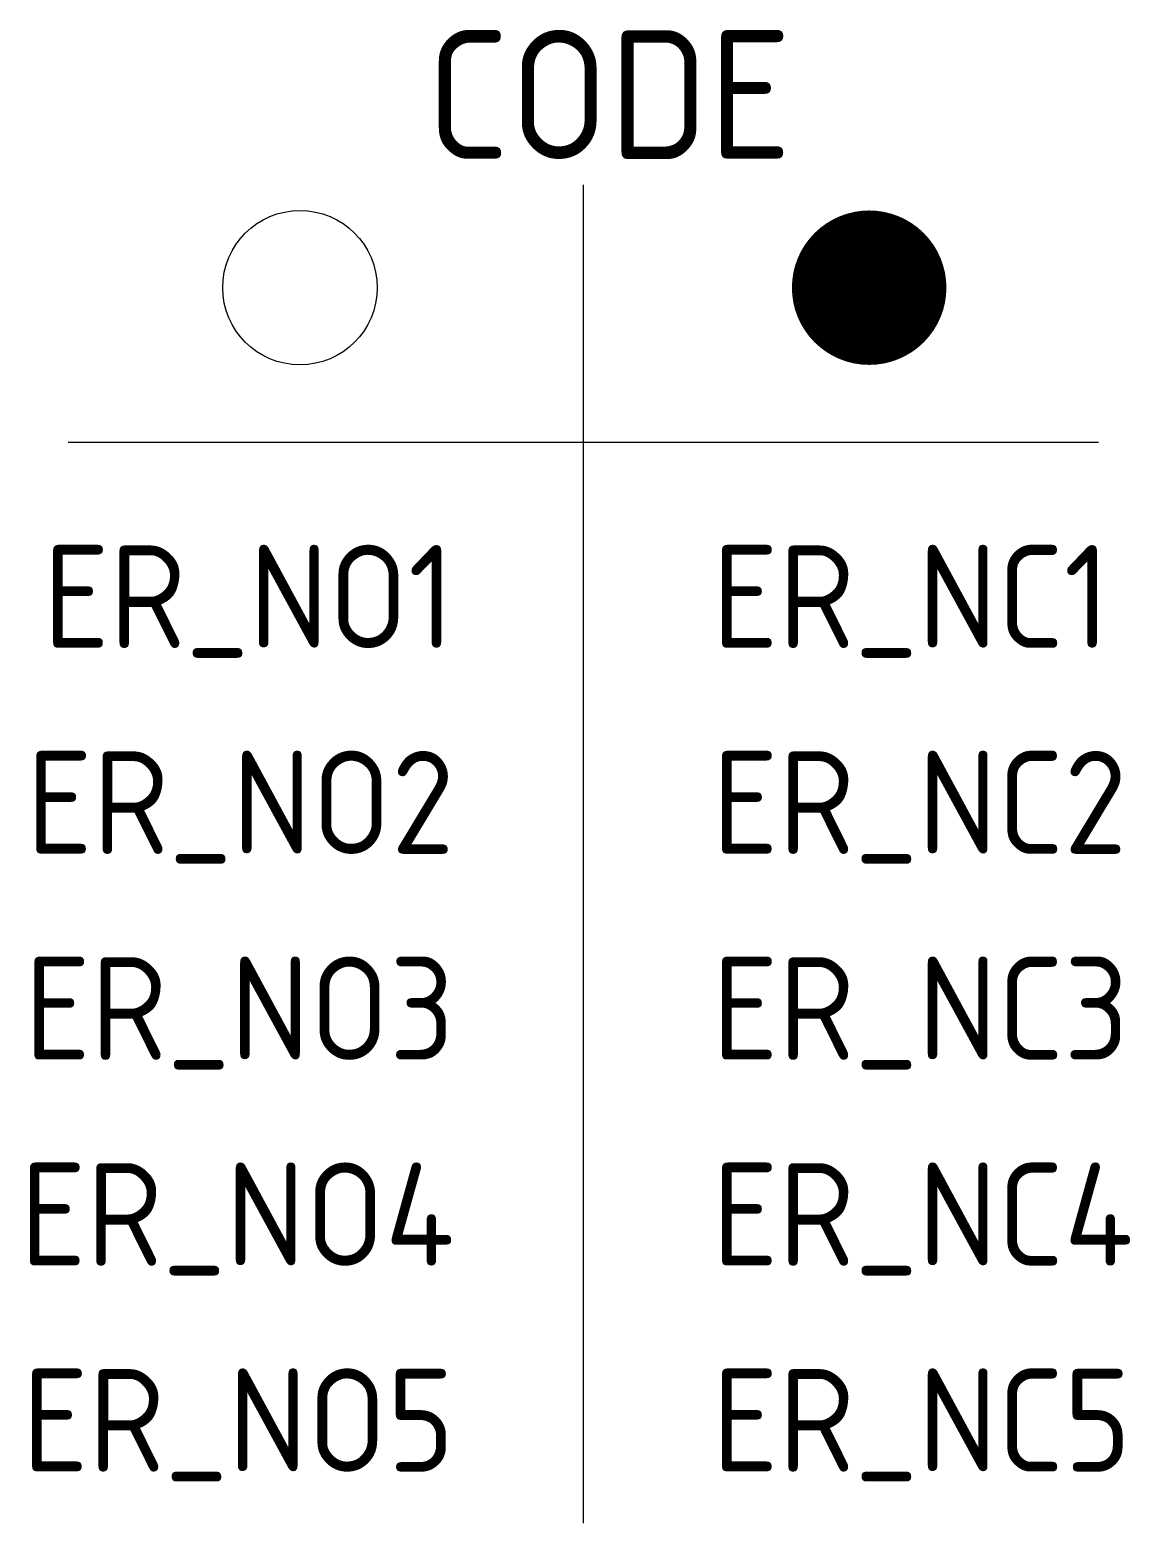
# Model space of a CAD drawing. Extents: x -10.7 to 10.6, y -21 to 8.
import ezdxf
from ezdxf.enums import TextEntityAlignment as Align

# ---------------------------------------------------------------- set-up
doc = ezdxf.new("R2010")
doc.units = 0
doc.header["$LTSCALE"] = 10
doc.header["$MEASUREMENT"] = 0
doc.layers.get('0').update_dxf_attribs({"linetype": 'CONTINUOUS'})
doc.layers.add('TKST2', color=2, linetype='CONTINUOUS')
doc.layers.add('TKST3', color=1, linetype='CONTINUOUS')
doc.styles.get("Standard").update_dxf_attribs({"font": 'ISO8'})

msp = doc.modelspace()

# ---------------------------------------------------------------- linework, layer by layer
for points in [[(0, 5), (0, -21)], [(-10, 0), (10, 0)]]:
    msp.add_lwpolyline(points)
msp.add_lwpolyline([(6.3, 3, 1.5, 1.5, 1), (4.8, 3, 1.5, 1.5, 1)], format="xyseb", close=True)
msp.add_circle((-5.5, 3), 1.5)

# ---------------------------------------------------------------- texts
at = {"layer": 'TKST2'}
for tag, p in [('ER_NO1', (-2.5, -4)), ('ER_NO2', (-2.5, -8)), ('ER_NO3', (-2.5, -12)), ('ER_NO4', (-2.5, -16)), ('ER_NO5', (-2.5, -20))]:
    msp.add_attdef(tag, text='-', height=2, dxfattribs=at).set_placement(p, align=Align.RIGHT)
for tag, p in [('ER_NC1', (2.5, -4)), ('ER_NC2', (2.5, -8)), ('ER_NC3', (2.5, -12)), ('ER_NC4', (2.5, -16)), ('ER_NC5', (2.5, -20))]:
    msp.add_attdef(tag, p, '-', height=2, dxfattribs=at)
at = {"layer": 'TKST3'}
msp.add_attdef('CODE', text='-K', height=2.5, dxfattribs=at).set_placement((0.5, 5.5), align=Align.CENTER)

doc.saveas('drawing.dxf')
